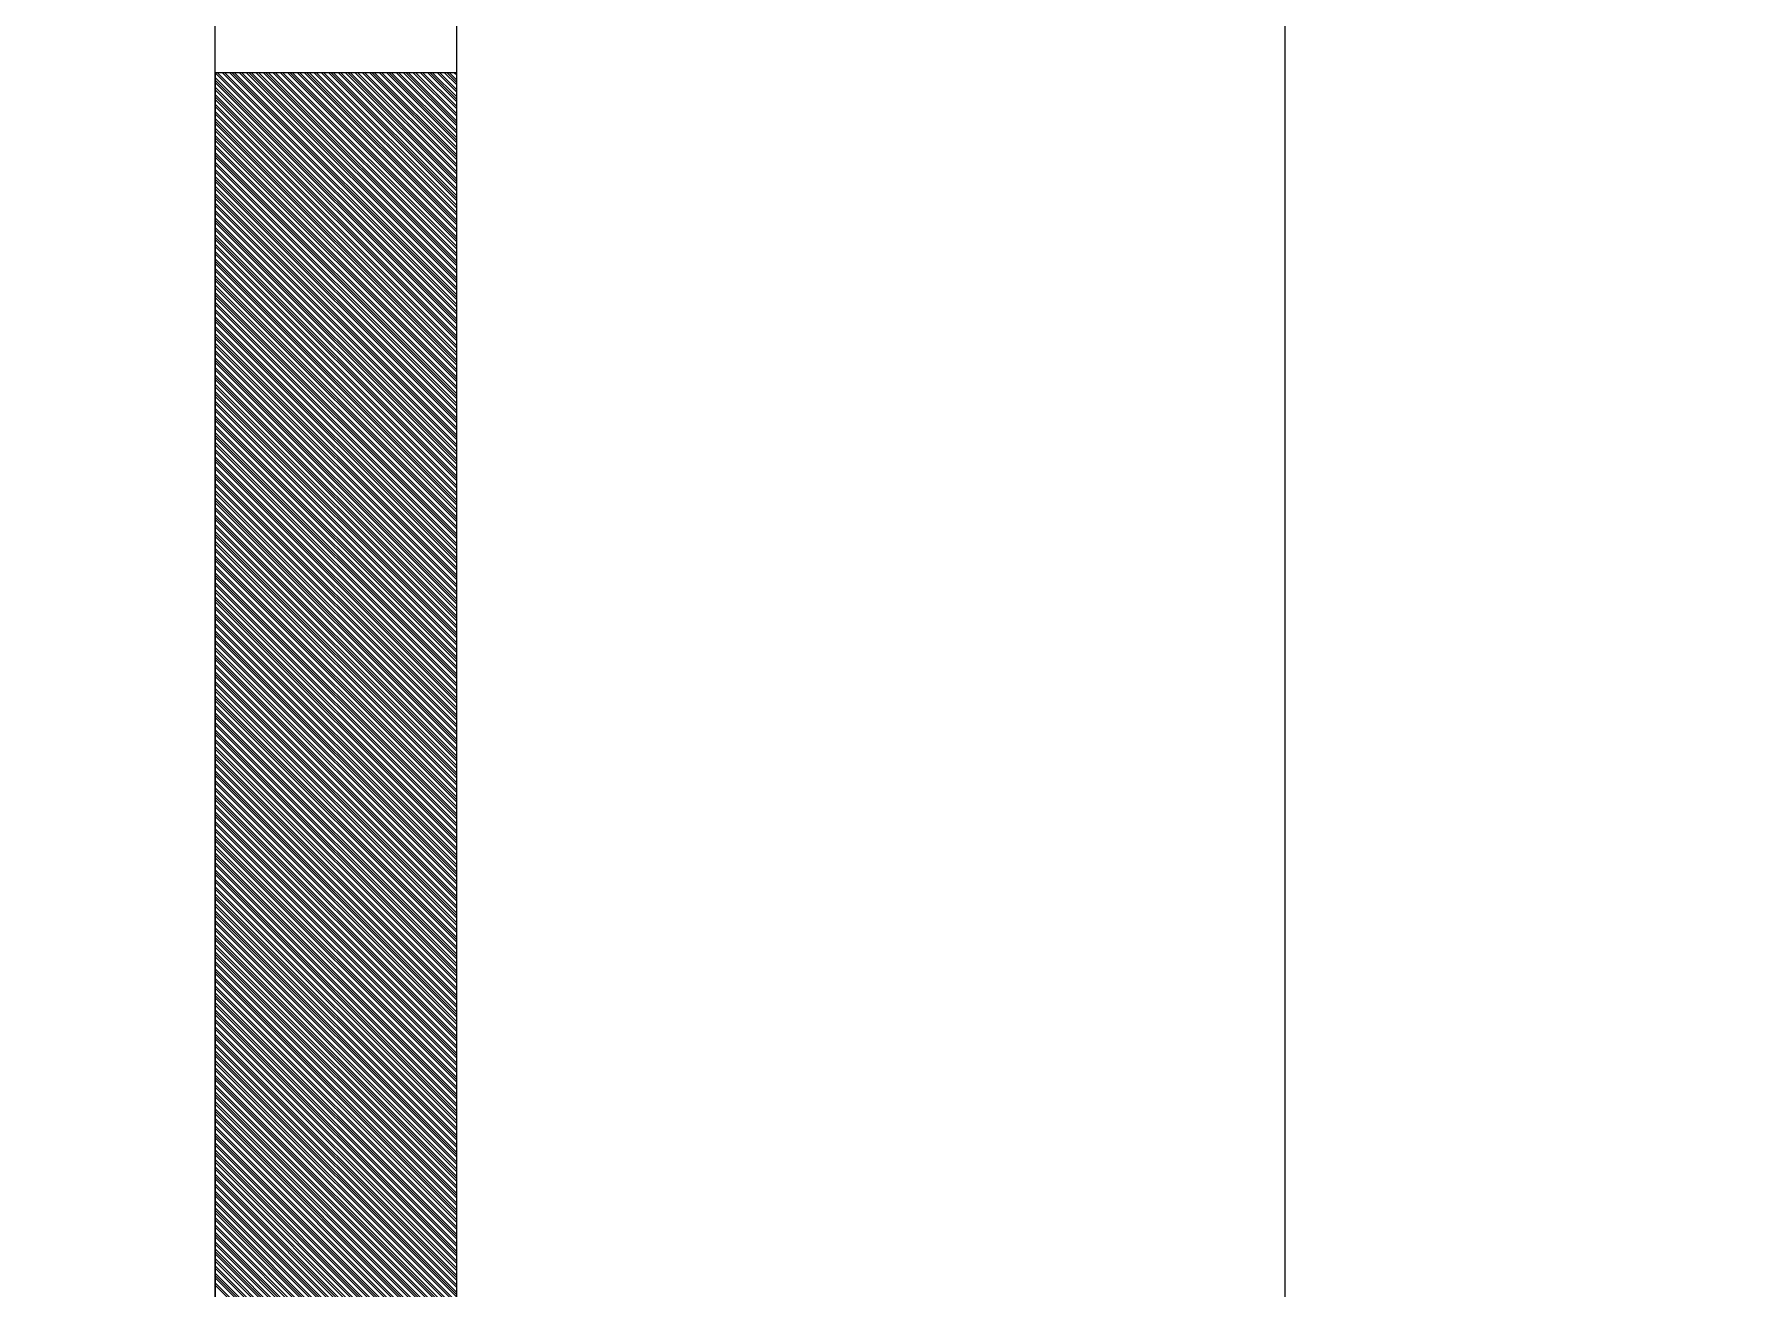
# Model space of a CAD drawing. Extents: x 748454 to 749044, y 4315881 to 4316908.
# Drawn here: x 748692.92 to 748699.99, y 4316835.97 to 4316841.17 of the extents above; entities that cross this region are included whole.
import ezdxf

# ---------------------------------------------------------------- set-up
doc = ezdxf.new("R2010")
doc.units = 0
doc.layers.get('0').update_dxf_attribs({"linetype": 'CONTINUOUS'})

msp = doc.modelspace()

# ---------------------------------------------------------------- linework, layer by layer
at = {"color": 0, "linetype": 'CONTINUOUS'}
for p, q in [((748693.67, 4316781.01), (748693.67, 4316881.01)), ((748693.67, 4316781.01), (748693.67, 4316881.01)), ((748694.67, 4316781.01), (748694.67, 4316881.01)), ((748694.67, 4316781.01), (748694.67, 4316881.01)), ((748694.67, 4316840.01), (748693.67, 4316841.01)), ((748694.67, 4316840.01), (748693.67, 4316841.01)), ((748694.67, 4316839.99), (748693.67, 4316840.99)), ((748694.67, 4316839.99), (748693.67, 4316840.99)), ((748694.67, 4316839.98), (748693.67, 4316840.98)), ((748694.67, 4316839.98), (748693.67, 4316840.98)), ((748694.67, 4316839.97), (748693.67, 4316840.97)), ((748694.67, 4316839.97), (748693.67, 4316840.97)), ((748694.67, 4316840.02), (748693.68, 4316841.01)), ((748694.67, 4316840.02), (748693.68, 4316841.01)), ((748694.67, 4316840.04), (748693.7, 4316841.01)), ((748694.67, 4316840.04), (748693.7, 4316841.01)), ((748694.67, 4316840.05), (748693.71, 4316841.01)), ((748694.67, 4316840.05), (748693.71, 4316841.01)), ((748694.67, 4316840.07), (748693.73, 4316841.01)), ((748694.67, 4316840.07), (748693.73, 4316841.01)), ((748694.67, 4316840.08), (748693.74, 4316841.01)), ((748694.67, 4316840.08), (748693.74, 4316841.01)), ((748694.67, 4316840.09), (748693.75, 4316841.01)), ((748694.67, 4316840.09), (748693.75, 4316841.01)), ((748694.67, 4316840.11), (748693.77, 4316841.01)), ((748694.67, 4316840.11), (748693.77, 4316841.01)), ((748694.67, 4316840.12), (748693.78, 4316841.01)), ((748694.67, 4316840.12), (748693.78, 4316841.01)), ((748694.67, 4316840.14), (748693.8, 4316841.01)), ((748694.67, 4316840.14), (748693.8, 4316841.01)), ((748694.67, 4316840.15), (748693.81, 4316841.01)), ((748694.67, 4316840.15), (748693.81, 4316841.01)), ((748694.67, 4316840.16), (748693.82, 4316841.01)), ((748694.67, 4316840.16), (748693.82, 4316841.01)), ((748694.67, 4316840.18), (748693.84, 4316841.01)), ((748694.67, 4316840.18), (748693.84, 4316841.01)), ((748694.67, 4316840.19), (748693.85, 4316841.01)), ((748694.67, 4316840.19), (748693.85, 4316841.01)), ((748694.67, 4316840.21), (748693.87, 4316841.01)), ((748694.67, 4316840.21), (748693.87, 4316841.01)), ((748694.67, 4316840.22), (748693.88, 4316841.01)), ((748694.67, 4316840.22), (748693.88, 4316841.01)), ((748694.67, 4316840.23), (748693.89, 4316841.01)), ((748694.67, 4316840.23), (748693.89, 4316841.01)), ((748694.67, 4316840.25), (748693.91, 4316841.01)), ((748694.67, 4316840.25), (748693.91, 4316841.01)), ((748694.67, 4316840.26), (748693.92, 4316841.01)), ((748694.67, 4316840.26), (748693.92, 4316841.01)), ((748694.67, 4316840.28), (748693.94, 4316841.01)), ((748694.67, 4316840.28), (748693.94, 4316841.01)), ((748694.67, 4316840.29), (748693.95, 4316841.01)), ((748694.67, 4316840.29), (748693.95, 4316841.01)), ((748694.67, 4316840.31), (748693.97, 4316841.01)), ((748694.67, 4316840.31), (748693.97, 4316841.01)), ((748694.67, 4316840.32), (748693.98, 4316841.01)), ((748694.67, 4316840.32), (748693.98, 4316841.01)), ((748694.67, 4316840.33), (748693.99, 4316841.01)), ((748694.67, 4316840.33), (748693.99, 4316841.01)), ((748694.67, 4316840.35), (748694.01, 4316841.01)), ((748694.67, 4316840.35), (748694.01, 4316841.01)), ((748694.67, 4316840.36), (748694.02, 4316841.01)), ((748694.67, 4316840.36), (748694.02, 4316841.01)), ((748694.67, 4316840.38), (748694.04, 4316841.01)), ((748694.67, 4316840.38), (748694.04, 4316841.01)), ((748694.67, 4316840.39), (748694.05, 4316841.01)), ((748694.67, 4316840.39), (748694.05, 4316841.01)), ((748694.67, 4316840.4), (748694.06, 4316841.01)), ((748694.67, 4316840.4), (748694.06, 4316841.01)), ((748694.67, 4316840.42), (748694.08, 4316841.01)), ((748694.67, 4316840.42), (748694.08, 4316841.01)), ((748694.67, 4316840.43), (748694.09, 4316841.01)), ((748694.67, 4316840.43), (748694.09, 4316841.01)), ((748694.67, 4316840.45), (748694.11, 4316841.01)), ((748694.67, 4316840.45), (748694.11, 4316841.01)), ((748694.67, 4316840.46), (748694.12, 4316841.01)), ((748694.67, 4316840.46), (748694.12, 4316841.01)), ((748694.67, 4316840.48), (748694.14, 4316841.01)), ((748694.67, 4316840.48), (748694.14, 4316841.01)), ((748694.67, 4316840.49), (748694.15, 4316841.01)), ((748694.67, 4316840.49), (748694.15, 4316841.01)), ((748694.67, 4316840.5), (748694.16, 4316841.01)), ((748694.67, 4316840.5), (748694.16, 4316841.01)), ((748694.67, 4316840.52), (748694.18, 4316841.01)), ((748694.67, 4316840.52), (748694.18, 4316841.01)), ((748694.67, 4316840.53), (748694.19, 4316841.01)), ((748694.67, 4316840.53), (748694.19, 4316841.01)), ((748694.67, 4316840.55), (748694.21, 4316841.01)), ((748694.67, 4316840.55), (748694.21, 4316841.01)), ((748694.67, 4316840.56), (748694.22, 4316841.01)), ((748694.67, 4316840.56), (748694.22, 4316841.01)), ((748694.67, 4316840.57), (748694.23, 4316841.01)), ((748694.67, 4316840.57), (748694.23, 4316841.01)), ((748694.67, 4316840.59), (748694.25, 4316841.01)), ((748694.67, 4316840.59), (748694.25, 4316841.01)), ((748694.67, 4316840.6), (748694.26, 4316841.01)), ((748694.67, 4316840.6), (748694.26, 4316841.01)), ((748694.67, 4316840.62), (748694.28, 4316841.01)), ((748694.67, 4316840.62), (748694.28, 4316841.01)), ((748694.67, 4316840.63), (748694.29, 4316841.01)), ((748694.67, 4316840.63), (748694.29, 4316841.01)), ((748694.67, 4316840.65), (748694.31, 4316841.01)), ((748694.67, 4316840.65), (748694.31, 4316841.01)), ((748694.67, 4316840.66), (748694.32, 4316841.01)), ((748694.67, 4316840.66), (748694.32, 4316841.01)), ((748694.67, 4316840.67), (748694.33, 4316841.01)), ((748694.67, 4316840.67), (748694.33, 4316841.01)), ((748694.67, 4316840.69), (748694.35, 4316841.01)), ((748694.67, 4316840.69), (748694.35, 4316841.01)), ((748694.67, 4316840.7), (748694.36, 4316841.01)), ((748694.67, 4316840.7), (748694.36, 4316841.01)), ((748694.67, 4316840.72), (748694.38, 4316841.01)), ((748694.67, 4316840.72), (748694.38, 4316841.01)), ((748694.67, 4316840.73), (748694.39, 4316841.01)), ((748694.67, 4316840.73), (748694.39, 4316841.01)), ((748694.67, 4316840.74), (748694.4, 4316841.01)), ((748694.67, 4316840.74), (748694.4, 4316841.01)), ((748694.67, 4316840.76), (748694.42, 4316841.01)), ((748694.67, 4316840.76), (748694.42, 4316841.01)), ((748694.67, 4316840.77), (748694.43, 4316841.01)), ((748694.67, 4316840.77), (748694.43, 4316841.01)), ((748694.67, 4316840.79), (748694.45, 4316841.01)), ((748694.67, 4316840.79), (748694.45, 4316841.01)), ((748694.67, 4316840.8), (748694.46, 4316841.01)), ((748694.67, 4316840.8), (748694.46, 4316841.01)), ((748694.67, 4316840.81), (748694.47, 4316841.01)), ((748694.67, 4316840.81), (748694.47, 4316841.01)), ((748694.67, 4316840.83), (748694.49, 4316841.01)), ((748694.67, 4316840.83), (748694.49, 4316841.01)), ((748694.67, 4316840.84), (748694.5, 4316841.01)), ((748694.67, 4316840.84), (748694.5, 4316841.01)), ((748694.67, 4316840.86), (748694.52, 4316841.01)), ((748694.67, 4316840.86), (748694.52, 4316841.01)), ((748694.67, 4316840.87), (748694.53, 4316841.01)), ((748694.67, 4316840.87), (748694.53, 4316841.01)), ((748694.67, 4316840.89), (748694.55, 4316841.01)), ((748694.67, 4316840.89), (748694.55, 4316841.01)), ((748694.67, 4316840.9), (748694.56, 4316841.01)), ((748694.67, 4316840.9), (748694.56, 4316841.01)), ((748694.67, 4316840.91), (748694.57, 4316841.01)), ((748694.67, 4316840.91), (748694.57, 4316841.01)), ((748694.67, 4316840.93), (748694.59, 4316841.01)), ((748694.67, 4316840.93), (748694.59, 4316841.01)), ((748694.67, 4316840.94), (748694.6, 4316841.01)), ((748694.67, 4316840.94), (748694.6, 4316841.01)), ((748694.67, 4316840.96), (748694.62, 4316841.01)), ((748694.67, 4316840.96), (748694.62, 4316841.01)), ((748694.67, 4316840.97), (748694.63, 4316841.01)), ((748694.67, 4316840.97), (748694.63, 4316841.01)), ((748694.67, 4316840.98), (748694.64, 4316841.01)), ((748694.67, 4316840.98), (748694.64, 4316841.01)), ((748694.67, 4316841), (748694.66, 4316841.01)), ((748694.67, 4316841), (748694.66, 4316841.01)), ((748694.67, 4316839.95), (748693.67, 4316840.95)), ((748694.67, 4316839.95), (748693.67, 4316840.95)), ((748694.67, 4316839.94), (748693.67, 4316840.94)), ((748694.67, 4316839.94), (748693.67, 4316840.94)), ((748694.67, 4316839.92), (748693.67, 4316840.92)), ((748694.67, 4316839.92), (748693.67, 4316840.92)), ((748694.67, 4316839.91), (748693.67, 4316840.91)), ((748694.67, 4316839.91), (748693.67, 4316840.91)), ((748694.67, 4316839.9), (748693.67, 4316840.9)), ((748694.67, 4316839.9), (748693.67, 4316840.9)), ((748694.67, 4316839.88), (748693.67, 4316840.88)), ((748694.67, 4316839.88), (748693.67, 4316840.88)), ((748694.67, 4316839.87), (748693.67, 4316840.87)), ((748694.67, 4316839.87), (748693.67, 4316840.87)), ((748694.67, 4316839.85), (748693.67, 4316840.85)), ((748694.67, 4316839.85), (748693.67, 4316840.85)), ((748694.67, 4316839.84), (748693.67, 4316840.84)), ((748694.67, 4316839.84), (748693.67, 4316840.84)), ((748694.67, 4316839.82), (748693.67, 4316840.82)), ((748694.67, 4316839.82), (748693.67, 4316840.82)), ((748694.67, 4316839.81), (748693.67, 4316840.81)), ((748694.67, 4316839.81), (748693.67, 4316840.81)), ((748694.67, 4316839.8), (748693.67, 4316840.8)), ((748694.67, 4316839.8), (748693.67, 4316840.8)), ((748694.67, 4316839.78), (748693.67, 4316840.78)), ((748694.67, 4316839.78), (748693.67, 4316840.78)), ((748694.67, 4316839.77), (748693.67, 4316840.77)), ((748694.67, 4316839.77), (748693.67, 4316840.77)), ((748694.67, 4316839.75), (748693.67, 4316840.75)), ((748694.67, 4316839.75), (748693.67, 4316840.75)), ((748694.67, 4316839.74), (748693.67, 4316840.74)), ((748694.67, 4316839.74), (748693.67, 4316840.74)), ((748694.67, 4316839.73), (748693.67, 4316840.73)), ((748694.67, 4316839.73), (748693.67, 4316840.73)), ((748694.67, 4316839.71), (748693.67, 4316840.71)), ((748694.67, 4316839.71), (748693.67, 4316840.71)), ((748694.67, 4316839.7), (748693.67, 4316840.7)), ((748694.67, 4316839.7), (748693.67, 4316840.7)), ((748694.67, 4316839.68), (748693.67, 4316840.68)), ((748694.67, 4316839.68), (748693.67, 4316840.68)), ((748694.67, 4316839.67), (748693.67, 4316840.67)), ((748694.67, 4316839.67), (748693.67, 4316840.67)), ((748694.67, 4316839.66), (748693.67, 4316840.66)), ((748694.67, 4316839.66), (748693.67, 4316840.66)), ((748694.67, 4316839.64), (748693.67, 4316840.64)), ((748694.67, 4316839.64), (748693.67, 4316840.64)), ((748694.67, 4316839.63), (748693.67, 4316840.63)), ((748694.67, 4316839.63), (748693.67, 4316840.63)), ((748694.67, 4316839.61), (748693.67, 4316840.61)), ((748694.67, 4316839.61), (748693.67, 4316840.61)), ((748694.67, 4316839.6), (748693.67, 4316840.6)), ((748694.67, 4316839.6), (748693.67, 4316840.6)), ((748694.67, 4316839.58), (748693.67, 4316840.58)), ((748694.67, 4316839.58), (748693.67, 4316840.58)), ((748694.67, 4316839.57), (748693.67, 4316840.57)), ((748694.67, 4316839.57), (748693.67, 4316840.57)), ((748694.67, 4316839.56), (748693.67, 4316840.56)), ((748694.67, 4316839.56), (748693.67, 4316840.56)), ((748694.67, 4316839.54), (748693.67, 4316840.54)), ((748694.67, 4316839.54), (748693.67, 4316840.54)), ((748694.67, 4316839.53), (748693.67, 4316840.53)), ((748694.67, 4316839.53), (748693.67, 4316840.53)), ((748694.67, 4316839.51), (748693.67, 4316840.51)), ((748694.67, 4316839.51), (748693.67, 4316840.51)), ((748694.67, 4316839.5), (748693.67, 4316840.5)), ((748694.67, 4316839.5), (748693.67, 4316840.5)), ((748694.67, 4316839.49), (748693.67, 4316840.49)), ((748694.67, 4316839.49), (748693.67, 4316840.49)), ((748694.67, 4316839.47), (748693.67, 4316840.47)), ((748694.67, 4316839.47), (748693.67, 4316840.47)), ((748694.67, 4316839.46), (748693.67, 4316840.46)), ((748694.67, 4316839.46), (748693.67, 4316840.46)), ((748694.67, 4316839.44), (748693.67, 4316840.44)), ((748694.67, 4316839.44), (748693.67, 4316840.44)), ((748694.67, 4316839.43), (748693.67, 4316840.43)), ((748694.67, 4316839.43), (748693.67, 4316840.43)), ((748694.67, 4316839.41), (748693.67, 4316840.41)), ((748694.67, 4316839.41), (748693.67, 4316840.41)), ((748694.67, 4316839.4), (748693.67, 4316840.4)), ((748694.67, 4316839.4), (748693.67, 4316840.4)), ((748694.67, 4316839.39), (748693.67, 4316840.39)), ((748694.67, 4316839.39), (748693.67, 4316840.39)), ((748694.67, 4316839.37), (748693.67, 4316840.37)), ((748694.67, 4316839.37), (748693.67, 4316840.37)), ((748694.67, 4316839.36), (748693.67, 4316840.36)), ((748694.67, 4316839.36), (748693.67, 4316840.36)), ((748694.67, 4316839.34), (748693.67, 4316840.34)), ((748694.67, 4316839.34), (748693.67, 4316840.34)), ((748694.67, 4316839.33), (748693.67, 4316840.33)), ((748694.67, 4316839.33), (748693.67, 4316840.33)), ((748694.67, 4316839.32), (748693.67, 4316840.32)), ((748694.67, 4316839.32), (748693.67, 4316840.32)), ((748694.67, 4316839.3), (748693.67, 4316840.3)), ((748694.67, 4316839.3), (748693.67, 4316840.3)), ((748694.67, 4316839.29), (748693.67, 4316840.29)), ((748694.67, 4316839.29), (748693.67, 4316840.29)), ((748694.67, 4316839.27), (748693.67, 4316840.27)), ((748694.67, 4316839.27), (748693.67, 4316840.27)), ((748694.67, 4316839.26), (748693.67, 4316840.26)), ((748694.67, 4316839.26), (748693.67, 4316840.26)), ((748694.67, 4316839.24), (748693.67, 4316840.24)), ((748694.67, 4316839.24), (748693.67, 4316840.24)), ((748694.67, 4316839.23), (748693.67, 4316840.23)), ((748694.67, 4316839.23), (748693.67, 4316840.23)), ((748694.67, 4316839.22), (748693.67, 4316840.22)), ((748694.67, 4316839.22), (748693.67, 4316840.22)), ((748694.67, 4316839.2), (748693.67, 4316840.2)), ((748694.67, 4316839.2), (748693.67, 4316840.2)), ((748694.67, 4316839.19), (748693.67, 4316840.19)), ((748694.67, 4316839.19), (748693.67, 4316840.19)), ((748694.67, 4316839.17), (748693.67, 4316840.17)), ((748694.67, 4316839.17), (748693.67, 4316840.17)), ((748694.67, 4316839.16), (748693.67, 4316840.16)), ((748694.67, 4316839.16), (748693.67, 4316840.16)), ((748694.67, 4316839.15), (748693.67, 4316840.15)), ((748694.67, 4316839.15), (748693.67, 4316840.15)), ((748694.67, 4316839.13), (748693.67, 4316840.13)), ((748694.67, 4316839.13), (748693.67, 4316840.13)), ((748694.67, 4316839.12), (748693.67, 4316840.12)), ((748694.67, 4316839.12), (748693.67, 4316840.12)), ((748694.67, 4316839.1), (748693.67, 4316840.1)), ((748694.67, 4316839.1), (748693.67, 4316840.1)), ((748694.67, 4316839.09), (748693.67, 4316840.09)), ((748694.67, 4316839.09), (748693.67, 4316840.09)), ((748694.67, 4316839.08), (748693.67, 4316840.08)), ((748694.67, 4316839.08), (748693.67, 4316840.08)), ((748694.67, 4316839.06), (748693.67, 4316840.06)), ((748694.67, 4316839.06), (748693.67, 4316840.06)), ((748694.67, 4316839.05), (748693.67, 4316840.05)), ((748694.67, 4316839.05), (748693.67, 4316840.05)), ((748694.67, 4316839.03), (748693.67, 4316840.03)), ((748694.67, 4316839.03), (748693.67, 4316840.03)), ((748694.67, 4316839.02), (748693.67, 4316840.02)), ((748694.67, 4316839.02), (748693.67, 4316840.02)), ((748694.67, 4316839), (748693.67, 4316840)), ((748694.67, 4316839), (748693.67, 4316840)), ((748694.67, 4316838.99), (748693.67, 4316839.99)), ((748694.67, 4316838.99), (748693.67, 4316839.99)), ((748694.67, 4316838.98), (748693.67, 4316839.98)), ((748694.67, 4316838.98), (748693.67, 4316839.98)), ((748694.67, 4316838.96), (748693.67, 4316839.96)), ((748694.67, 4316838.96), (748693.67, 4316839.96)), ((748694.67, 4316838.95), (748693.67, 4316839.95)), ((748694.67, 4316838.95), (748693.67, 4316839.95)), ((748694.67, 4316838.93), (748693.67, 4316839.93)), ((748694.67, 4316838.93), (748693.67, 4316839.93)), ((748694.67, 4316838.92), (748693.67, 4316839.92)), ((748694.67, 4316838.92), (748693.67, 4316839.92)), ((748694.67, 4316838.91), (748693.67, 4316839.91)), ((748694.67, 4316838.91), (748693.67, 4316839.91)), ((748694.67, 4316838.89), (748693.67, 4316839.89)), ((748694.67, 4316838.89), (748693.67, 4316839.89)), ((748694.67, 4316838.88), (748693.67, 4316839.88)), ((748694.67, 4316838.88), (748693.67, 4316839.88)), ((748694.67, 4316838.86), (748693.67, 4316839.86)), ((748694.67, 4316838.86), (748693.67, 4316839.86)), ((748694.67, 4316838.85), (748693.67, 4316839.85)), ((748694.67, 4316838.85), (748693.67, 4316839.85)), ((748694.67, 4316838.83), (748693.67, 4316839.83)), ((748694.67, 4316838.83), (748693.67, 4316839.83)), ((748694.67, 4316838.82), (748693.67, 4316839.82)), ((748694.67, 4316838.82), (748693.67, 4316839.82)), ((748694.67, 4316838.81), (748693.67, 4316839.81)), ((748694.67, 4316838.81), (748693.67, 4316839.81)), ((748694.67, 4316838.79), (748693.67, 4316839.79)), ((748694.67, 4316838.79), (748693.67, 4316839.79)), ((748694.67, 4316838.78), (748693.67, 4316839.78)), ((748694.67, 4316838.78), (748693.67, 4316839.78)), ((748694.67, 4316838.76), (748693.67, 4316839.76)), ((748694.67, 4316838.76), (748693.67, 4316839.76)), ((748694.67, 4316838.75), (748693.67, 4316839.75)), ((748694.67, 4316838.75), (748693.67, 4316839.75)), ((748694.67, 4316838.74), (748693.67, 4316839.74)), ((748694.67, 4316838.74), (748693.67, 4316839.74)), ((748694.67, 4316838.72), (748693.67, 4316839.72)), ((748694.67, 4316838.72), (748693.67, 4316839.72)), ((748694.67, 4316838.71), (748693.67, 4316839.71)), ((748694.67, 4316838.71), (748693.67, 4316839.71)), ((748694.67, 4316838.69), (748693.67, 4316839.69)), ((748694.67, 4316838.69), (748693.67, 4316839.69)), ((748694.67, 4316838.68), (748693.67, 4316839.68)), ((748694.67, 4316838.68), (748693.67, 4316839.68)), ((748694.67, 4316838.67), (748693.67, 4316839.67)), ((748694.67, 4316838.67), (748693.67, 4316839.67)), ((748694.67, 4316838.65), (748693.67, 4316839.65)), ((748694.67, 4316838.65), (748693.67, 4316839.65)), ((748694.67, 4316838.64), (748693.67, 4316839.64)), ((748694.67, 4316838.64), (748693.67, 4316839.64)), ((748694.67, 4316838.62), (748693.67, 4316839.62)), ((748694.67, 4316838.62), (748693.67, 4316839.62)), ((748694.67, 4316838.61), (748693.67, 4316839.61)), ((748694.67, 4316838.61), (748693.67, 4316839.61)), ((748694.67, 4316838.59), (748693.67, 4316839.59)), ((748694.67, 4316838.59), (748693.67, 4316839.59)), ((748694.67, 4316838.58), (748693.67, 4316839.58)), ((748694.67, 4316838.58), (748693.67, 4316839.58)), ((748694.67, 4316838.57), (748693.67, 4316839.57)), ((748694.67, 4316838.57), (748693.67, 4316839.57)), ((748694.67, 4316838.55), (748693.67, 4316839.55)), ((748694.67, 4316838.55), (748693.67, 4316839.55)), ((748694.67, 4316838.54), (748693.67, 4316839.54)), ((748694.67, 4316838.54), (748693.67, 4316839.54)), ((748694.67, 4316838.52), (748693.67, 4316839.52)), ((748694.67, 4316838.52), (748693.67, 4316839.52)), ((748694.67, 4316838.51), (748693.67, 4316839.51)), ((748694.67, 4316838.51), (748693.67, 4316839.51)), ((748694.67, 4316838.5), (748693.67, 4316839.5)), ((748694.67, 4316838.5), (748693.67, 4316839.5)), ((748694.67, 4316838.48), (748693.67, 4316839.48)), ((748694.67, 4316838.48), (748693.67, 4316839.48)), ((748694.67, 4316838.47), (748693.67, 4316839.47)), ((748694.67, 4316838.47), (748693.67, 4316839.47)), ((748694.67, 4316838.45), (748693.67, 4316839.45)), ((748694.67, 4316838.45), (748693.67, 4316839.45)), ((748694.67, 4316838.44), (748693.67, 4316839.44)), ((748694.67, 4316838.44), (748693.67, 4316839.44)), ((748694.67, 4316838.42), (748693.67, 4316839.42)), ((748694.67, 4316838.42), (748693.67, 4316839.42)), ((748694.67, 4316838.41), (748693.67, 4316839.41)), ((748694.67, 4316838.41), (748693.67, 4316839.41)), ((748694.67, 4316838.4), (748693.67, 4316839.4)), ((748694.67, 4316838.4), (748693.67, 4316839.4)), ((748694.67, 4316838.38), (748693.67, 4316839.38)), ((748694.67, 4316838.38), (748693.67, 4316839.38)), ((748694.67, 4316838.37), (748693.67, 4316839.37)), ((748694.67, 4316838.37), (748693.67, 4316839.37)), ((748694.67, 4316838.35), (748693.67, 4316839.35)), ((748694.67, 4316838.35), (748693.67, 4316839.35)), ((748694.67, 4316838.34), (748693.67, 4316839.34)), ((748694.67, 4316838.34), (748693.67, 4316839.34)), ((748694.67, 4316838.33), (748693.67, 4316839.33)), ((748694.67, 4316838.33), (748693.67, 4316839.33)), ((748694.67, 4316838.31), (748693.67, 4316839.31)), ((748694.67, 4316838.31), (748693.67, 4316839.31)), ((748694.67, 4316838.3), (748693.67, 4316839.3)), ((748694.67, 4316838.3), (748693.67, 4316839.3)), ((748694.67, 4316838.28), (748693.67, 4316839.28)), ((748694.67, 4316838.28), (748693.67, 4316839.28)), ((748694.67, 4316838.27), (748693.67, 4316839.27)), ((748694.67, 4316838.27), (748693.67, 4316839.27)), ((748694.67, 4316838.25), (748693.67, 4316839.25)), ((748694.67, 4316838.25), (748693.67, 4316839.25)), ((748694.67, 4316838.24), (748693.67, 4316839.24)), ((748694.67, 4316838.24), (748693.67, 4316839.24)), ((748694.67, 4316838.23), (748693.67, 4316839.23)), ((748694.67, 4316838.23), (748693.67, 4316839.23)), ((748694.67, 4316838.21), (748693.67, 4316839.21)), ((748694.67, 4316838.21), (748693.67, 4316839.21)), ((748694.67, 4316838.2), (748693.67, 4316839.2)), ((748694.67, 4316838.2), (748693.67, 4316839.2)), ((748694.67, 4316838.18), (748693.67, 4316839.18)), ((748694.67, 4316838.18), (748693.67, 4316839.18)), ((748694.67, 4316838.17), (748693.67, 4316839.17)), ((748694.67, 4316838.17), (748693.67, 4316839.17)), ((748694.67, 4316838.16), (748693.67, 4316839.16)), ((748694.67, 4316838.16), (748693.67, 4316839.16)), ((748694.67, 4316838.14), (748693.67, 4316839.14)), ((748694.67, 4316838.14), (748693.67, 4316839.14)), ((748694.67, 4316838.13), (748693.67, 4316839.13)), ((748694.67, 4316838.13), (748693.67, 4316839.13)), ((748694.67, 4316838.11), (748693.67, 4316839.11)), ((748694.67, 4316838.11), (748693.67, 4316839.11)), ((748694.67, 4316838.1), (748693.67, 4316839.1)), ((748694.67, 4316838.1), (748693.67, 4316839.1)), ((748694.67, 4316838.09), (748693.67, 4316839.09)), ((748694.67, 4316838.09), (748693.67, 4316839.09)), ((748694.67, 4316838.07), (748693.67, 4316839.07)), ((748694.67, 4316838.07), (748693.67, 4316839.07)), ((748694.67, 4316838.06), (748693.67, 4316839.06)), ((748694.67, 4316838.06), (748693.67, 4316839.06)), ((748694.67, 4316838.04), (748693.67, 4316839.04)), ((748694.67, 4316838.04), (748693.67, 4316839.04)), ((748694.67, 4316838.03), (748693.67, 4316839.03)), ((748694.67, 4316838.03), (748693.67, 4316839.03)), ((748694.67, 4316838.01), (748693.67, 4316839.01)), ((748694.67, 4316838.01), (748693.67, 4316839.01)), ((748694.67, 4316838), (748693.67, 4316839)), ((748694.67, 4316838), (748693.67, 4316839)), ((748694.67, 4316837.99), (748693.67, 4316838.99)), ((748694.67, 4316837.99), (748693.67, 4316838.99)), ((748694.67, 4316837.97), (748693.67, 4316838.97)), ((748694.67, 4316837.97), (748693.67, 4316838.97)), ((748694.67, 4316837.96), (748693.67, 4316838.96)), ((748694.67, 4316837.96), (748693.67, 4316838.96)), ((748694.67, 4316837.94), (748693.67, 4316838.94)), ((748694.67, 4316837.94), (748693.67, 4316838.94)), ((748694.67, 4316837.93), (748693.67, 4316838.93)), ((748694.67, 4316837.93), (748693.67, 4316838.93)), ((748694.67, 4316837.92), (748693.67, 4316838.92)), ((748694.67, 4316837.92), (748693.67, 4316838.92)), ((748694.67, 4316837.9), (748693.67, 4316838.9)), ((748694.67, 4316837.9), (748693.67, 4316838.9)), ((748694.67, 4316837.89), (748693.67, 4316838.89)), ((748694.67, 4316837.89), (748693.67, 4316838.89)), ((748694.67, 4316837.87), (748693.67, 4316838.87)), ((748694.67, 4316837.87), (748693.67, 4316838.87)), ((748694.67, 4316837.86), (748693.67, 4316838.86)), ((748694.67, 4316837.86), (748693.67, 4316838.86)), ((748694.67, 4316837.84), (748693.67, 4316838.84)), ((748694.67, 4316837.84), (748693.67, 4316838.84)), ((748694.67, 4316837.83), (748693.67, 4316838.83)), ((748694.67, 4316837.83), (748693.67, 4316838.83)), ((748694.67, 4316837.82), (748693.67, 4316838.82)), ((748694.67, 4316837.82), (748693.67, 4316838.82)), ((748694.67, 4316837.8), (748693.67, 4316838.8)), ((748694.67, 4316837.8), (748693.67, 4316838.8)), ((748694.67, 4316837.79), (748693.67, 4316838.79)), ((748694.67, 4316837.79), (748693.67, 4316838.79)), ((748694.67, 4316837.77), (748693.67, 4316838.77)), ((748694.67, 4316837.77), (748693.67, 4316838.77)), ((748694.67, 4316837.76), (748693.67, 4316838.76)), ((748694.67, 4316837.76), (748693.67, 4316838.76)), ((748694.67, 4316837.75), (748693.67, 4316838.75)), ((748694.67, 4316837.75), (748693.67, 4316838.75)), ((748694.67, 4316837.73), (748693.67, 4316838.73)), ((748694.67, 4316837.73), (748693.67, 4316838.73)), ((748694.67, 4316837.72), (748693.67, 4316838.72)), ((748694.67, 4316837.72), (748693.67, 4316838.72)), ((748694.67, 4316837.7), (748693.67, 4316838.7)), ((748694.67, 4316837.7), (748693.67, 4316838.7)), ((748694.67, 4316837.69), (748693.67, 4316838.69)), ((748694.67, 4316837.69), (748693.67, 4316838.69)), ((748694.67, 4316837.68), (748693.67, 4316838.68)), ((748694.67, 4316837.68), (748693.67, 4316838.68)), ((748694.67, 4316837.66), (748693.67, 4316838.66)), ((748694.67, 4316837.66), (748693.67, 4316838.66)), ((748694.67, 4316837.65), (748693.67, 4316838.65)), ((748694.67, 4316837.65), (748693.67, 4316838.65)), ((748694.67, 4316837.63), (748693.67, 4316838.63)), ((748694.67, 4316837.63), (748693.67, 4316838.63)), ((748694.67, 4316837.62), (748693.67, 4316838.62)), ((748694.67, 4316837.62), (748693.67, 4316838.62)), ((748694.67, 4316837.6), (748693.67, 4316838.6)), ((748694.67, 4316837.6), (748693.67, 4316838.6)), ((748694.67, 4316837.59), (748693.67, 4316838.59)), ((748694.67, 4316837.59), (748693.67, 4316838.59)), ((748694.67, 4316837.58), (748693.67, 4316838.58)), ((748694.67, 4316837.58), (748693.67, 4316838.58)), ((748694.67, 4316837.56), (748693.67, 4316838.56)), ((748694.67, 4316837.56), (748693.67, 4316838.56)), ((748694.67, 4316837.55), (748693.67, 4316838.55)), ((748694.67, 4316837.55), (748693.67, 4316838.55)), ((748694.67, 4316837.53), (748693.67, 4316838.53)), ((748694.67, 4316837.53), (748693.67, 4316838.53)), ((748694.67, 4316837.52), (748693.67, 4316838.52)), ((748694.67, 4316837.52), (748693.67, 4316838.52)), ((748694.67, 4316837.51), (748693.67, 4316838.51)), ((748694.67, 4316837.51), (748693.67, 4316838.51)), ((748694.67, 4316837.49), (748693.67, 4316838.49)), ((748694.67, 4316837.49), (748693.67, 4316838.49)), ((748694.67, 4316837.48), (748693.67, 4316838.48)), ((748694.67, 4316837.48), (748693.67, 4316838.48)), ((748694.67, 4316837.46), (748693.67, 4316838.46)), ((748694.67, 4316837.46), (748693.67, 4316838.46)), ((748694.67, 4316837.45), (748693.67, 4316838.45)), ((748694.67, 4316837.45), (748693.67, 4316838.45)), ((748694.67, 4316837.43), (748693.67, 4316838.43)), ((748694.67, 4316837.43), (748693.67, 4316838.43)), ((748694.67, 4316837.42), (748693.67, 4316838.42)), ((748694.67, 4316837.42), (748693.67, 4316838.42)), ((748694.67, 4316837.41), (748693.67, 4316838.41)), ((748694.67, 4316837.41), (748693.67, 4316838.41)), ((748694.67, 4316837.39), (748693.67, 4316838.39)), ((748694.67, 4316837.39), (748693.67, 4316838.39)), ((748694.67, 4316837.38), (748693.67, 4316838.38)), ((748694.67, 4316837.38), (748693.67, 4316838.38)), ((748694.67, 4316837.36), (748693.67, 4316838.36)), ((748694.67, 4316837.36), (748693.67, 4316838.36)), ((748694.67, 4316837.35), (748693.67, 4316838.35)), ((748694.67, 4316837.35), (748693.67, 4316838.35)), ((748694.67, 4316837.34), (748693.67, 4316838.34)), ((748694.67, 4316837.34), (748693.67, 4316838.34)), ((748694.67, 4316837.32), (748693.67, 4316838.32)), ((748694.67, 4316837.32), (748693.67, 4316838.32)), ((748694.67, 4316837.31), (748693.67, 4316838.31)), ((748694.67, 4316837.31), (748693.67, 4316838.31)), ((748694.67, 4316837.29), (748693.67, 4316838.29)), ((748694.67, 4316837.29), (748693.67, 4316838.29)), ((748694.67, 4316837.28), (748693.67, 4316838.28)), ((748694.67, 4316837.28), (748693.67, 4316838.28)), ((748694.67, 4316837.27), (748693.67, 4316838.27)), ((748694.67, 4316837.27), (748693.67, 4316838.27)), ((748694.67, 4316837.25), (748693.67, 4316838.25)), ((748694.67, 4316837.25), (748693.67, 4316838.25)), ((748694.67, 4316837.24), (748693.67, 4316838.24)), ((748694.67, 4316837.24), (748693.67, 4316838.24)), ((748694.67, 4316837.22), (748693.67, 4316838.22)), ((748694.67, 4316837.22), (748693.67, 4316838.22)), ((748694.67, 4316837.21), (748693.67, 4316838.21)), ((748694.67, 4316837.21), (748693.67, 4316838.21)), ((748694.67, 4316837.19), (748693.67, 4316838.19)), ((748694.67, 4316837.19), (748693.67, 4316838.19)), ((748694.67, 4316837.18), (748693.67, 4316838.18)), ((748694.67, 4316837.18), (748693.67, 4316838.18)), ((748694.67, 4316837.17), (748693.67, 4316838.17)), ((748694.67, 4316837.17), (748693.67, 4316838.17)), ((748694.67, 4316837.15), (748693.67, 4316838.15)), ((748694.67, 4316837.15), (748693.67, 4316838.15)), ((748694.67, 4316837.14), (748693.67, 4316838.14)), ((748694.67, 4316837.14), (748693.67, 4316838.14)), ((748694.67, 4316837.12), (748693.67, 4316838.12)), ((748694.67, 4316837.12), (748693.67, 4316838.12)), ((748694.67, 4316837.11), (748693.67, 4316838.11)), ((748694.67, 4316837.11), (748693.67, 4316838.11)), ((748694.67, 4316837.1), (748693.67, 4316838.1)), ((748694.67, 4316837.1), (748693.67, 4316838.1)), ((748694.67, 4316837.08), (748693.67, 4316838.08)), ((748694.67, 4316837.08), (748693.67, 4316838.08)), ((748694.67, 4316837.07), (748693.67, 4316838.07)), ((748694.67, 4316837.07), (748693.67, 4316838.07)), ((748694.67, 4316837.05), (748693.67, 4316838.05)), ((748694.67, 4316837.05), (748693.67, 4316838.05)), ((748694.67, 4316837.04), (748693.67, 4316838.04)), ((748694.67, 4316837.04), (748693.67, 4316838.04)), ((748694.67, 4316837.02), (748693.67, 4316838.02)), ((748694.67, 4316837.02), (748693.67, 4316838.02)), ((748694.67, 4316837.01), (748693.67, 4316838.01)), ((748694.67, 4316837.01), (748693.67, 4316838.01)), ((748694.67, 4316837), (748693.67, 4316838)), ((748694.67, 4316837), (748693.67, 4316838)), ((748694.67, 4316836.98), (748693.67, 4316837.98)), ((748694.67, 4316836.98), (748693.67, 4316837.98)), ((748694.67, 4316836.97), (748693.67, 4316837.97)), ((748694.67, 4316836.97), (748693.67, 4316837.97)), ((748694.67, 4316836.95), (748693.67, 4316837.95)), ((748694.67, 4316836.95), (748693.67, 4316837.95)), ((748694.67, 4316836.94), (748693.67, 4316837.94)), ((748694.67, 4316836.94), (748693.67, 4316837.94)), ((748694.67, 4316836.93), (748693.67, 4316837.93)), ((748694.67, 4316836.93), (748693.67, 4316837.93)), ((748694.67, 4316836.91), (748693.67, 4316837.91)), ((748694.67, 4316836.91), (748693.67, 4316837.91)), ((748694.67, 4316836.9), (748693.67, 4316837.9)), ((748694.67, 4316836.9), (748693.67, 4316837.9)), ((748694.67, 4316836.88), (748693.67, 4316837.88)), ((748694.67, 4316836.88), (748693.67, 4316837.88)), ((748694.67, 4316836.87), (748693.67, 4316837.87)), ((748694.67, 4316836.87), (748693.67, 4316837.87)), ((748694.67, 4316836.85), (748693.67, 4316837.85)), ((748694.67, 4316836.85), (748693.67, 4316837.85)), ((748694.67, 4316836.84), (748693.67, 4316837.84)), ((748694.67, 4316836.84), (748693.67, 4316837.84)), ((748694.67, 4316836.83), (748693.67, 4316837.83)), ((748694.67, 4316836.83), (748693.67, 4316837.83)), ((748694.67, 4316836.81), (748693.67, 4316837.81)), ((748694.67, 4316836.81), (748693.67, 4316837.81)), ((748694.67, 4316836.8), (748693.67, 4316837.8)), ((748694.67, 4316836.8), (748693.67, 4316837.8)), ((748694.67, 4316836.78), (748693.67, 4316837.78)), ((748694.67, 4316836.78), (748693.67, 4316837.78)), ((748694.67, 4316836.77), (748693.67, 4316837.77)), ((748694.67, 4316836.77), (748693.67, 4316837.77)), ((748694.67, 4316836.76), (748693.67, 4316837.76)), ((748694.67, 4316836.76), (748693.67, 4316837.76)), ((748694.67, 4316836.74), (748693.67, 4316837.74)), ((748694.67, 4316836.74), (748693.67, 4316837.74)), ((748694.67, 4316836.73), (748693.67, 4316837.73)), ((748694.67, 4316836.73), (748693.67, 4316837.73)), ((748694.67, 4316836.71), (748693.67, 4316837.71)), ((748694.67, 4316836.71), (748693.67, 4316837.71)), ((748694.67, 4316836.7), (748693.67, 4316837.7)), ((748694.67, 4316836.7), (748693.67, 4316837.7)), ((748694.67, 4316836.69), (748693.67, 4316837.69)), ((748694.67, 4316836.69), (748693.67, 4316837.69)), ((748694.67, 4316836.67), (748693.67, 4316837.67)), ((748694.67, 4316836.67), (748693.67, 4316837.67)), ((748694.67, 4316836.66), (748693.67, 4316837.66)), ((748694.67, 4316836.66), (748693.67, 4316837.66)), ((748694.67, 4316836.64), (748693.67, 4316837.64)), ((748694.67, 4316836.64), (748693.67, 4316837.64)), ((748694.67, 4316836.63), (748693.67, 4316837.63)), ((748694.67, 4316836.63), (748693.67, 4316837.63)), ((748694.67, 4316836.61), (748693.67, 4316837.61)), ((748694.67, 4316836.61), (748693.67, 4316837.61)), ((748694.67, 4316836.6), (748693.67, 4316837.6)), ((748694.67, 4316836.6), (748693.67, 4316837.6)), ((748694.67, 4316836.59), (748693.67, 4316837.59)), ((748694.67, 4316836.59), (748693.67, 4316837.59)), ((748694.67, 4316836.57), (748693.67, 4316837.57)), ((748694.67, 4316836.57), (748693.67, 4316837.57)), ((748694.67, 4316836.56), (748693.67, 4316837.56)), ((748694.67, 4316836.56), (748693.67, 4316837.56)), ((748694.67, 4316836.54), (748693.67, 4316837.54)), ((748694.67, 4316836.54), (748693.67, 4316837.54)), ((748694.67, 4316836.53), (748693.67, 4316837.53)), ((748694.67, 4316836.53), (748693.67, 4316837.53)), ((748694.67, 4316836.52), (748693.67, 4316837.52)), ((748694.67, 4316836.52), (748693.67, 4316837.52)), ((748694.67, 4316836.5), (748693.67, 4316837.5)), ((748694.67, 4316836.5), (748693.67, 4316837.5)), ((748694.67, 4316836.49), (748693.67, 4316837.49)), ((748694.67, 4316836.49), (748693.67, 4316837.49)), ((748694.67, 4316836.47), (748693.67, 4316837.47)), ((748694.67, 4316836.47), (748693.67, 4316837.47)), ((748694.67, 4316836.46), (748693.67, 4316837.46)), ((748694.67, 4316836.46), (748693.67, 4316837.46)), ((748694.67, 4316836.44), (748693.67, 4316837.44)), ((748694.67, 4316836.44), (748693.67, 4316837.44)), ((748694.67, 4316836.43), (748693.67, 4316837.43)), ((748694.67, 4316836.43), (748693.67, 4316837.43)), ((748694.67, 4316836.42), (748693.67, 4316837.42)), ((748694.67, 4316836.42), (748693.67, 4316837.42)), ((748694.67, 4316836.4), (748693.67, 4316837.4)), ((748694.67, 4316836.4), (748693.67, 4316837.4)), ((748694.67, 4316836.39), (748693.67, 4316837.39)), ((748694.67, 4316836.39), (748693.67, 4316837.39)), ((748694.67, 4316836.37), (748693.67, 4316837.37)), ((748694.67, 4316836.37), (748693.67, 4316837.37)), ((748694.67, 4316836.36), (748693.67, 4316837.36)), ((748694.67, 4316836.36), (748693.67, 4316837.36)), ((748694.67, 4316836.35), (748693.67, 4316837.35)), ((748694.67, 4316836.35), (748693.67, 4316837.35)), ((748694.67, 4316836.33), (748693.67, 4316837.33)), ((748694.67, 4316836.33), (748693.67, 4316837.33)), ((748694.67, 4316836.32), (748693.67, 4316837.32)), ((748694.67, 4316836.32), (748693.67, 4316837.32)), ((748694.67, 4316836.3), (748693.67, 4316837.3)), ((748694.67, 4316836.3), (748693.67, 4316837.3)), ((748694.67, 4316836.29), (748693.67, 4316837.29)), ((748694.67, 4316836.29), (748693.67, 4316837.29)), ((748694.67, 4316836.28), (748693.67, 4316837.28)), ((748694.67, 4316836.28), (748693.67, 4316837.28)), ((748694.67, 4316836.26), (748693.67, 4316837.26)), ((748694.67, 4316836.26), (748693.67, 4316837.26)), ((748694.67, 4316836.25), (748693.67, 4316837.25)), ((748694.67, 4316836.25), (748693.67, 4316837.25)), ((748694.67, 4316836.23), (748693.67, 4316837.23)), ((748694.67, 4316836.23), (748693.67, 4316837.23)), ((748694.67, 4316836.22), (748693.67, 4316837.22)), ((748694.67, 4316836.22), (748693.67, 4316837.22)), ((748694.67, 4316836.2), (748693.67, 4316837.2)), ((748694.67, 4316836.2), (748693.67, 4316837.2)), ((748694.67, 4316836.19), (748693.67, 4316837.19)), ((748694.67, 4316836.19), (748693.67, 4316837.19)), ((748694.67, 4316836.18), (748693.67, 4316837.18)), ((748694.67, 4316836.18), (748693.67, 4316837.18)), ((748694.67, 4316836.16), (748693.67, 4316837.16)), ((748694.67, 4316836.16), (748693.67, 4316837.16)), ((748694.67, 4316836.15), (748693.67, 4316837.15)), ((748694.67, 4316836.15), (748693.67, 4316837.15)), ((748694.67, 4316836.13), (748693.67, 4316837.13)), ((748694.67, 4316836.13), (748693.67, 4316837.13)), ((748694.67, 4316836.12), (748693.67, 4316837.12)), ((748694.67, 4316836.12), (748693.67, 4316837.12)), ((748694.67, 4316836.11), (748693.67, 4316837.11)), ((748694.67, 4316836.11), (748693.67, 4316837.11)), ((748694.67, 4316836.09), (748693.67, 4316837.09)), ((748694.67, 4316836.09), (748693.67, 4316837.09)), ((748694.67, 4316836.08), (748693.67, 4316837.08)), ((748694.67, 4316836.08), (748693.67, 4316837.08)), ((748694.67, 4316836.06), (748693.67, 4316837.06)), ((748694.67, 4316836.06), (748693.67, 4316837.06)), ((748694.67, 4316836.05), (748693.67, 4316837.05)), ((748694.67, 4316836.05), (748693.67, 4316837.05)), ((748694.67, 4316836.03), (748693.67, 4316837.03)), ((748694.67, 4316836.03), (748693.67, 4316837.03)), ((748694.67, 4316836.02), (748693.67, 4316837.02)), ((748694.67, 4316836.02), (748693.67, 4316837.02)), ((748694.67, 4316836.01), (748693.67, 4316837.01)), ((748694.67, 4316836.01), (748693.67, 4316837.01)), ((748694.67, 4316835.99), (748693.67, 4316836.99)), ((748694.67, 4316835.99), (748693.67, 4316836.99)), ((748694.67, 4316835.98), (748693.67, 4316836.98)), ((748694.67, 4316835.98), (748693.67, 4316836.98)), ((748694.67, 4316835.96), (748693.67, 4316836.96)), ((748694.67, 4316835.96), (748693.67, 4316836.96)), ((748694.67, 4316835.95), (748693.67, 4316836.95)), ((748694.67, 4316835.95), (748693.67, 4316836.95)), ((748694.67, 4316835.94), (748693.67, 4316836.94)), ((748694.67, 4316835.94), (748693.67, 4316836.94)), ((748694.67, 4316835.92), (748693.67, 4316836.92)), ((748694.67, 4316835.92), (748693.67, 4316836.92)), ((748694.67, 4316835.91), (748693.67, 4316836.91)), ((748694.67, 4316835.91), (748693.67, 4316836.91)), ((748694.67, 4316835.89), (748693.67, 4316836.89)), ((748694.67, 4316835.89), (748693.67, 4316836.89)), ((748694.67, 4316835.88), (748693.67, 4316836.88)), ((748694.67, 4316835.88), (748693.67, 4316836.88)), ((748694.67, 4316835.86), (748693.67, 4316836.86)), ((748694.67, 4316835.86), (748693.67, 4316836.86)), ((748694.67, 4316835.85), (748693.67, 4316836.85)), ((748694.67, 4316835.85), (748693.67, 4316836.85)), ((748694.67, 4316835.84), (748693.67, 4316836.84)), ((748694.67, 4316835.84), (748693.67, 4316836.84)), ((748694.67, 4316835.82), (748693.67, 4316836.82)), ((748694.67, 4316835.82), (748693.67, 4316836.82)), ((748694.67, 4316835.81), (748693.67, 4316836.81)), ((748694.67, 4316835.81), (748693.67, 4316836.81)), ((748694.67, 4316835.79), (748693.67, 4316836.79)), ((748694.67, 4316835.79), (748693.67, 4316836.79)), ((748694.67, 4316835.78), (748693.67, 4316836.78)), ((748694.67, 4316835.78), (748693.67, 4316836.78)), ((748694.67, 4316835.77), (748693.67, 4316836.77)), ((748694.67, 4316835.77), (748693.67, 4316836.77)), ((748694.67, 4316835.75), (748693.67, 4316836.75)), ((748694.67, 4316835.75), (748693.67, 4316836.75)), ((748694.67, 4316835.74), (748693.67, 4316836.74)), ((748694.67, 4316835.74), (748693.67, 4316836.74)), ((748694.67, 4316835.72), (748693.67, 4316836.72)), ((748694.67, 4316835.72), (748693.67, 4316836.72)), ((748694.67, 4316835.71), (748693.67, 4316836.71)), ((748694.67, 4316835.71), (748693.67, 4316836.71)), ((748694.67, 4316835.7), (748693.67, 4316836.7)), ((748694.67, 4316835.7), (748693.67, 4316836.7)), ((748694.67, 4316835.68), (748693.67, 4316836.68)), ((748694.67, 4316835.68), (748693.67, 4316836.68)), ((748694.67, 4316835.67), (748693.67, 4316836.67)), ((748694.67, 4316835.67), (748693.67, 4316836.67)), ((748694.67, 4316835.65), (748693.67, 4316836.65)), ((748694.67, 4316835.65), (748693.67, 4316836.65)), ((748694.67, 4316835.64), (748693.67, 4316836.64)), ((748694.67, 4316835.64), (748693.67, 4316836.64)), ((748694.67, 4316835.62), (748693.67, 4316836.62)), ((748694.67, 4316835.62), (748693.67, 4316836.62)), ((748694.67, 4316835.61), (748693.67, 4316836.61)), ((748694.67, 4316835.61), (748693.67, 4316836.61)), ((748694.67, 4316835.6), (748693.67, 4316836.6)), ((748694.67, 4316835.6), (748693.67, 4316836.6)), ((748694.67, 4316835.58), (748693.67, 4316836.58)), ((748694.67, 4316835.58), (748693.67, 4316836.58)), ((748694.67, 4316835.57), (748693.67, 4316836.57)), ((748694.67, 4316835.57), (748693.67, 4316836.57)), ((748694.67, 4316835.55), (748693.67, 4316836.55)), ((748694.67, 4316835.55), (748693.67, 4316836.55)), ((748694.67, 4316835.54), (748693.67, 4316836.54)), ((748694.67, 4316835.54), (748693.67, 4316836.54)), ((748694.67, 4316835.53), (748693.67, 4316836.53)), ((748694.67, 4316835.53), (748693.67, 4316836.53)), ((748694.67, 4316835.51), (748693.67, 4316836.51)), ((748694.67, 4316835.51), (748693.67, 4316836.51)), ((748694.67, 4316835.5), (748693.67, 4316836.5)), ((748694.67, 4316835.5), (748693.67, 4316836.5)), ((748694.67, 4316835.48), (748693.67, 4316836.48)), ((748694.67, 4316835.48), (748693.67, 4316836.48)), ((748694.67, 4316835.47), (748693.67, 4316836.47)), ((748694.67, 4316835.47), (748693.67, 4316836.47)), ((748694.67, 4316835.45), (748693.67, 4316836.45)), ((748694.67, 4316835.45), (748693.67, 4316836.45)), ((748694.67, 4316835.44), (748693.67, 4316836.44)), ((748694.67, 4316835.44), (748693.67, 4316836.44)), ((748694.67, 4316835.43), (748693.67, 4316836.43)), ((748694.67, 4316835.43), (748693.67, 4316836.43)), ((748694.67, 4316835.41), (748693.67, 4316836.41)), ((748694.67, 4316835.41), (748693.67, 4316836.41)), ((748694.67, 4316835.4), (748693.67, 4316836.4)), ((748694.67, 4316835.4), (748693.67, 4316836.4)), ((748694.67, 4316835.38), (748693.67, 4316836.38)), ((748694.67, 4316835.38), (748693.67, 4316836.38)), ((748694.67, 4316835.37), (748693.67, 4316836.37)), ((748694.67, 4316835.37), (748693.67, 4316836.37)), ((748694.67, 4316835.36), (748693.67, 4316836.36)), ((748694.67, 4316835.36), (748693.67, 4316836.36)), ((748694.67, 4316835.34), (748693.67, 4316836.34)), ((748694.67, 4316835.34), (748693.67, 4316836.34)), ((748694.67, 4316835.33), (748693.67, 4316836.33)), ((748694.67, 4316835.33), (748693.67, 4316836.33)), ((748694.67, 4316835.31), (748693.67, 4316836.31)), ((748694.67, 4316835.31), (748693.67, 4316836.31)), ((748694.67, 4316835.3), (748693.67, 4316836.3)), ((748694.67, 4316835.3), (748693.67, 4316836.3)), ((748694.67, 4316835.29), (748693.67, 4316836.29)), ((748694.67, 4316835.29), (748693.67, 4316836.29)), ((748694.67, 4316835.27), (748693.67, 4316836.27)), ((748694.67, 4316835.27), (748693.67, 4316836.27)), ((748694.67, 4316835.26), (748693.67, 4316836.26)), ((748694.67, 4316835.26), (748693.67, 4316836.26)), ((748694.67, 4316835.24), (748693.67, 4316836.24)), ((748694.67, 4316835.24), (748693.67, 4316836.24)), ((748694.67, 4316835.23), (748693.67, 4316836.23)), ((748694.67, 4316835.23), (748693.67, 4316836.23)), ((748694.67, 4316835.21), (748693.67, 4316836.21)), ((748694.67, 4316835.21), (748693.67, 4316836.21)), ((748694.67, 4316835.2), (748693.67, 4316836.2)), ((748694.67, 4316835.2), (748693.67, 4316836.2)), ((748694.67, 4316835.19), (748693.67, 4316836.19)), ((748694.67, 4316835.19), (748693.67, 4316836.19)), ((748694.67, 4316835.17), (748693.67, 4316836.17)), ((748694.67, 4316835.17), (748693.67, 4316836.17)), ((748694.67, 4316835.16), (748693.67, 4316836.16)), ((748694.67, 4316835.16), (748693.67, 4316836.16)), ((748694.67, 4316835.14), (748693.67, 4316836.14)), ((748694.67, 4316835.14), (748693.67, 4316836.14)), ((748694.67, 4316835.13), (748693.67, 4316836.13)), ((748694.67, 4316835.13), (748693.67, 4316836.13)), ((748694.67, 4316835.12), (748693.67, 4316836.12)), ((748694.67, 4316835.12), (748693.67, 4316836.12)), ((748694.67, 4316835.1), (748693.67, 4316836.1)), ((748694.67, 4316835.1), (748693.67, 4316836.1)), ((748694.67, 4316835.09), (748693.67, 4316836.09)), ((748694.67, 4316835.09), (748693.67, 4316836.09)), ((748694.67, 4316835.07), (748693.67, 4316836.07)), ((748694.67, 4316835.07), (748693.67, 4316836.07)), ((748694.67, 4316835.06), (748693.67, 4316836.06)), ((748694.67, 4316835.06), (748693.67, 4316836.06)), ((748694.67, 4316835.04), (748693.67, 4316836.04)), ((748694.67, 4316835.04), (748693.67, 4316836.04)), ((748694.67, 4316835.03), (748693.67, 4316836.03)), ((748694.67, 4316835.03), (748693.67, 4316836.03)), ((748694.67, 4316835.02), (748693.67, 4316836.02)), ((748694.67, 4316835.02), (748693.67, 4316836.02)), ((748694.67, 4316835), (748693.67, 4316836)), ((748694.67, 4316835), (748693.67, 4316836)), ((748694.67, 4316834.99), (748693.67, 4316835.99)), ((748694.67, 4316834.99), (748693.67, 4316835.99))]:
    msp.add_line(p, q, dxfattribs=at)
msp.add_lwpolyline([(748694.67, 4316831.01), (748694.67, 4316841.01), (748693.67, 4316841.01), (748693.67, 4316831.01)], close=True, dxfattribs=at)
msp.add_lwpolyline([(748694.67, 4316831.01), (748694.67, 4316841.01), (748693.67, 4316841.01), (748693.67, 4316831.01)], close=True, dxfattribs=at)

# ---------------------------------------------------------------- meshes
mesh = msp.add_polyface(dxfattribs=at)
corners = [(748454.5, 4315881), (748454.5, 4315881), (748454.5, 4316071.9618), (748762.5, 4315881), (748454.5, 4316246.4935), (749044, 4315881), (748454.5, 4316907.5), (749044, 4316542.0065), (749044, 4316907.5)]
mesh.append_faces([[corners[k] for k in face] for face in [(0, 1, 3, 2), (2, 3, 5, 4), (4, 5, 7, 6), (6, 7, 8, 8)]], dxfattribs={"vtx0": -1, "vtx2": -1, "color": 0})
mesh = msp.add_polyface(dxfattribs=at)
corners = [(748464.5, 4316721), (748464.5, 4316721), (748464.5, 4316895.2713), (748745.58, 4316721), (748464.5, 4316901.5), (748745.58, 4316727.2287), (748745.58, 4316901.5)]
mesh.append_faces([[corners[k] for k in face] for face in [(0, 1, 3, 2), (2, 3, 5, 4), (4, 5, 6, 6)]], dxfattribs={"vtx0": -1, "vtx2": -1, "color": 0})
mesh = msp.add_polyface(dxfattribs=at)
corners = [(748688.23, 4316728.19), (748688.23, 4316728.19), (748688.23, 4316734.3095), (748698.1, 4316728.19), (748688.23, 4316894.66), (748698.1, 4316888.5405), (748698.1, 4316894.66)]
mesh.append_faces([[corners[k] for k in face] for face in [(0, 1, 3, 2), (2, 3, 5, 4), (4, 5, 6, 6)]], dxfattribs={"vtx0": -1, "vtx2": -1, "color": 0})

doc.saveas('drawing.dxf')
